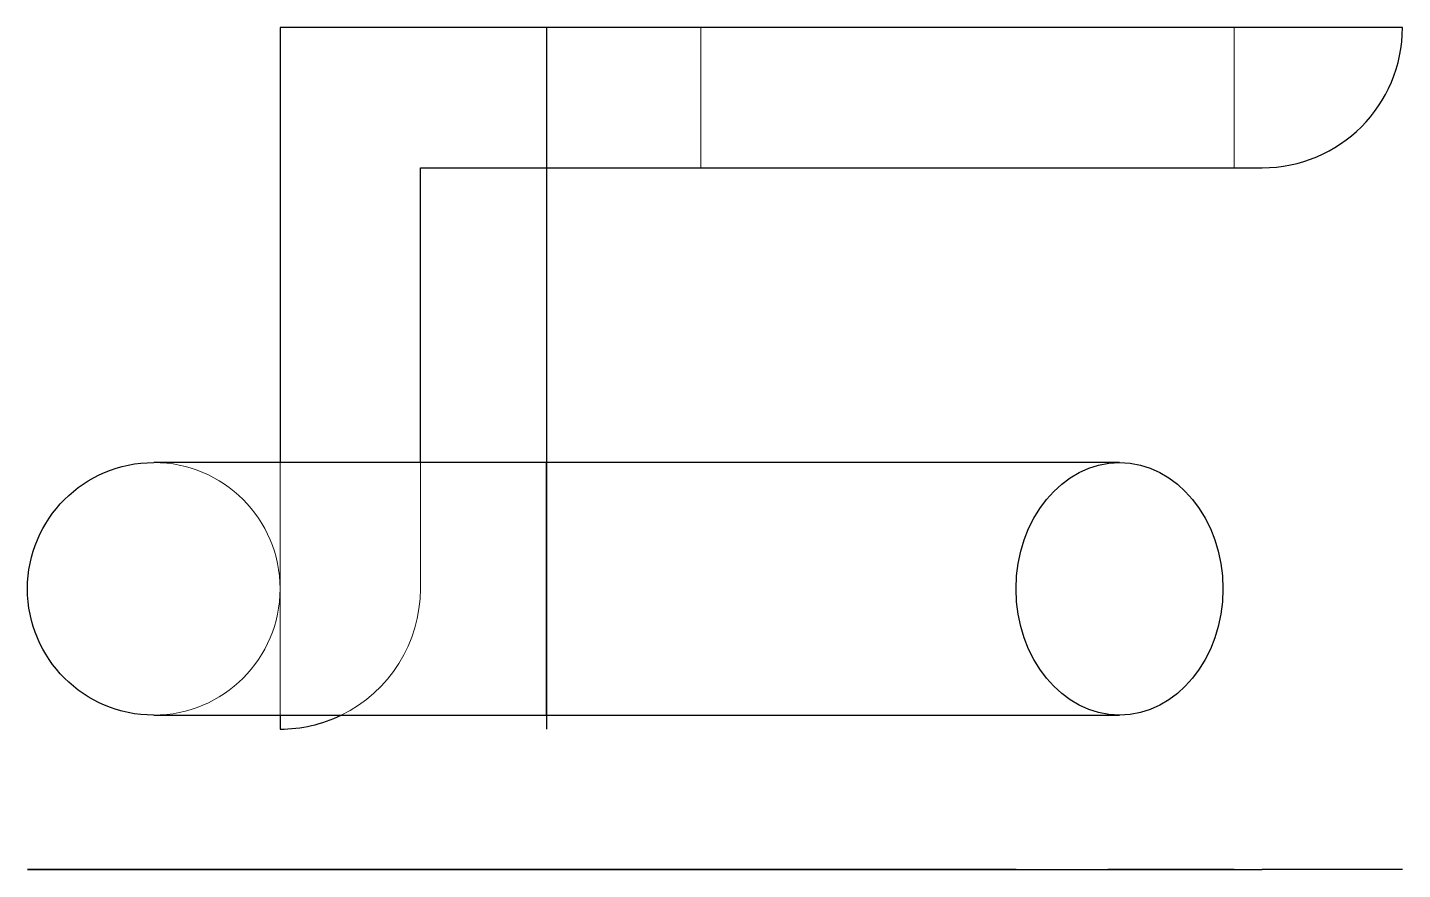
# Model space of a CAD drawing. Header units: millimetres. Extents: x -18.5 to 30.5, y 0 to 30.
import ezdxf
from ezdxf.lldxf.tags import DXFTag

# ---------------------------------------------------------------- set-up
doc = ezdxf.new("R2010")
doc.units = ezdxf.units.MM
for name, color, linetype, true_color in [('ORTHO$5', 7, 'Continuous', 0xffffff), ('ORTHO$6', 7, 'Continuous', 0xffffff), ('TOP$2', 7, 'Continuous', 0xffffff)]:
    doc.layers.add(name, color=color, linetype=linetype, true_color=true_color)
tags = doc.linetypes.add('DASHED', pattern=[25.72, 12.86, -12.86]).pattern_tags.tags
tags[6:7] = [DXFTag(74, 4), DXFTag(75, 0), DXFTag(340, '0'), DXFTag(46, 0.0), DXFTag(50, 0.0), DXFTag(44, 0.0), DXFTag(45, 0.0)]
tags[4:5] = [DXFTag(74, 4), DXFTag(75, 0), DXFTag(340, '0'), DXFTag(46, 0.0), DXFTag(50, 0.0), DXFTag(44, 0.0), DXFTag(45, 0.0)]

msp = doc.modelspace()

# ---------------------------------------------------------------- linework, layer by layer
at = {"layer": 'ORTHO$5', "color": 27, "linetype": 'Continuous', "lineweight": 25}
for p, q in [((0, 30, -170.3), (0, 30, -110.3)), ((0, 30, -170.3), (0, 5, -170.3)), ((0, 30, -110.3), (0, 14.5, -110.3)), ((0, 14.5, 88.604), (0, 14.5, 80)), ((0, 14.5, 80), (0, 14.5, -165.271)), ((0, 14.5, 133.879), (0, 14.5, 88.604)), ((0, 14.5, -165.271), (0, 10, -165.271)), ((0, 10, -165.271), (0, 5.5, -165.271)), ((0, 5.5, 80), (0, 5.5, 88.604)), ((0, 5.5, -165.271), (0, 5.5, 80)), ((0, 5.5, 88.604), (0, 5.5, 133.879)), ((0, 5.5, -110.3), (0, 5, -110.3)), ((0, 5, -170.3), (0, 5, -110.3))]:
    msp.add_line(p, q, dxfattribs=at)
at = {"layer": 'ORTHO$5', "color": 27, "linetype": 'Continuous', "lineweight": 25, "extrusion": (-1, 0, 0)}
for start_param, end_param in [(1.570796, 3.141593), (0, 1.570796)]:
    msp.add_ellipse((0, 10, 133.879), major_axis=(0, -4.5), ratio=0.573576, start_param=start_param, end_param=end_param, dxfattribs=at)
at = {"layer": 'ORTHO$6', "color": 27, "linetype": 'Continuous', "lineweight": 25}
for p, q in [((30.5, 30), (-9.5, 30)), ((-9.5, 30), (-9.5, 14.5)), ((-4.5, 25), (25.5, 25)), ((-4.5, 14.5), (-4.5, 25)), ((-11.287, 14.5), (-14, 14.5)), ((20.415, 14.5), (-11.287, 14.5)), ((-14, 5.5), (-11.287, 5.5)), ((-11.287, 5.5), (20.415, 5.5)), ((-9.5, 5.5), (-9.5, 5))]:
    msp.add_line(p, q, dxfattribs=at)
at = {"layer": 'ORTHO$6', "color": 53, "linetype": 'DASHED', "lineweight": 18}
for p, q in [((5.5, 30), (5.5, 25)), ((24.5, 25), (24.5, 30)), ((-9.5, 14.5), (-9.5, 5.5)), ((-4.5, 10), (-4.5, 14.5))]:
    msp.add_line(p, q, dxfattribs=at)
at = {"layer": 'ORTHO$6', "color": 27, "linetype": 'Continuous', "lineweight": 25}
for centre, end in [((25.5, 30), 0), ((-9.5, 10), 295.8427)]:
    msp.add_arc(centre, 5, 270, end, dxfattribs=at)
at = {"layer": 'ORTHO$6', "color": 27, "linetype": 'Continuous', "lineweight": 25, "extrusion": (0, 0, -1)}
for start, end in [(0, 90), (270, 0)]:
    msp.add_arc((14, 10), 4.5, start, end, dxfattribs=at)
at = {"layer": 'ORTHO$6', "color": 53, "linetype": 'DASHED', "lineweight": 18, "extrusion": (0, 0, -1)}
msp.add_arc((14, 10), 4.5, 90, 270, dxfattribs=at)
at = {"layer": 'ORTHO$6', "color": 53, "linetype": 'DASHED', "lineweight": 18}
msp.add_arc((-9.5, 10), 5, 295.8427, 0, dxfattribs=at)
at = {"layer": 'ORTHO$6', "color": 27, "linetype": 'Continuous', "lineweight": 25}
msp.add_ellipse((20.415, 10), major_axis=(0, -4.5), ratio=0.819152, dxfattribs=at)
at = {"layer": 'TOP$2', "color": 27, "linetype": 'Continuous', "lineweight": 25}
for p, q in [((-18.5, 0, 80), (-18.5, 0, -165.271)), ((-18.5, 0, -165.271), (-9.5, 0, -165.271)), ((16.728, 0, 136.46), (-14.973, 0, 91.185)), ((-9.5, 0, -110.299), (-9.5, 0, 80)), ((-4.5, 0, -170.3), (-9.5, 0, -170.3)), ((-9.5, 0, -170.3), (-9.5, 0, -110.3)), ((-4.5, 0, -110.3), (-9.5, 0, -110.3)), ((-7.601, 0, 86.023), (24.101, 0, 131.298)), ((-4.5, 0, -170.3), (25.5, 0, -170.3)), ((-4.5, 0, -110.3), (25.5, 0, -110.3)), ((-4.5, 0, -110.3), (-4.5, 0, -170.3)), ((10, 0, -155.8), (20, 0, -155.8)), ((10, 0, -164.8), (20, 0, -164.8)), ((10, 0, -115.8), (20, 0, -115.8)), ((10, 0, -124.8), (20, 0, -124.8)), ((16.728, 0, 136.46), (24.101, 0, 131.298)), ((30.5, 0, -170.3), (25.5, 0, -170.3)), ((30.5, 0, -110.3), (25.5, 0, -110.3)), ((30.5, 0, -170.3), (30.5, 0, -110.3))]:
    msp.add_line(p, q, dxfattribs=at)
at = {"layer": 'TOP$2', "color": 27, "linetype": 'Continuous', "lineweight": 25, "extrusion": (0, -1, 0)}
for centre, radius, start, end in [((1, 80), 19.5, 145, 180), ((10, -120.3), 4.5, 90, 270), ((10, -160.3), 4.5, 90, 270), ((20, -160.3), 4.5, 270, 90), ((20, -120.3), 4.5, 270, 90)]:
    msp.add_arc(centre, radius, start, end, dxfattribs=at)
at = {"layer": 'TOP$2', "color": 27, "linetype": 'Continuous', "lineweight": 25, "extrusion": (0, 1, 0)}
msp.add_arc((-1, 80), 10.5, 0, 35, dxfattribs=at)

doc.saveas('drawing.dxf')
